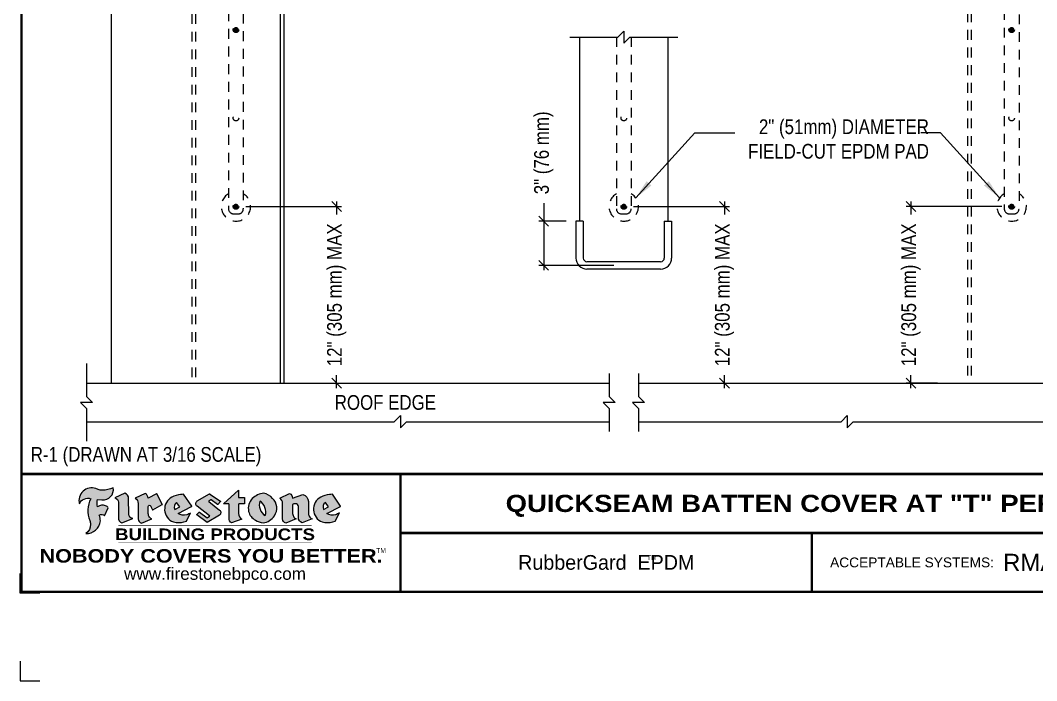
# Model space of a CAD drawing. Header units: inches. Extents: x 233.4 to 253.5, y -265.2 to -248.5.
# Drawn here: x 233.45 to 246.39, y -265.24 to -256.83 of the extents above; entities that cross this region are included whole.
import ezdxf
from ezdxf.enums import TextEntityAlignment as Align

# ---------------------------------------------------------------- set-up
doc = ezdxf.new("R2010")
doc.units = ezdxf.units.IN
doc.header["$MEASUREMENT"] = 0
doc.linetypes.add('HIDDEN2', pattern=[0.1875, 0.125, -0.0625])
doc.layers.get('0').update_dxf_attribs({"linetype": 'CONTINUOUS'})
doc.layers.get('DEFPOINTS').update_dxf_attribs({"linetype": 'CONTINUOUS'})
for name, color, linetype in [('FSBP-ACCESSORY-FIRESTONE', 7, 'CONTINUOUS'), ('FSBP-ANNO-NOTE', 7, 'CONTINUOUS'), ('FSBP-MEMBRANE', 7, 'CONTINUOUS'), ('FSBP-SEALANTS', 1, 'CONTINUOUS'), ('FSBP-TTLB', 7, 'CONTINUOUS'), ('FSBP-TTLB-BORDER', 7, 'CONTINUOUS'), ('FSBP-TTLB-TEXT', 7, 'CONTINUOUS'), ('FSBP-WALL-CURB', 9, 'CONTINUOUS')]:
    doc.layers.add(name, color=color, linetype=linetype)
doc.styles.add('FSBP_ARIAL', font='arial.ttf')
doc.styles.add('FSBP_ARIAL_BOLD', font='')
doc.styles.add('FSBP_ARIAL_NAR', font='ARIALN.TTF')
doc.styles.add('FSBP_BANKGOTHIC', font='bgothm.ttf')
doc.styles.get('FSBP_ARIAL_BOLD').set_extended_font_data('Arial Black')
doc.dimstyles.new('FSBP-DIM', dxfattribs={"dimtxt": 0.1875, "dimasz": 0.125, "dimexe": 0.0625, "dimexo": 0.125, "dimgap": 0.125, "dimtad": 0, "dimdec": 0, "dimzin": 1, "dimdsep": 46, "dimlunit": 4, "dimtxsty": 'FSBP_ARIAL_NAR', "dimblk": 'OBLIQUE', "dimcen": 0.09375, "dimdle": 0.0625, "dimclrd": 256, "dimclre": 256, "dimclrt": 256, "dimadec": 0, "dimazin": 0, "dimtfac": 1, "dimtdec": 0, "dimtmove": 1, "dimatfit": 3, "dimfxl": 1, "dimtolj": 1, "dimtzin": 0, "dimlwd": -1, "dimlwe": -1, "dimarcsym": 0})
doc.dimstyles.new('FSBP-LEADER', dxfattribs={"dimtxt": 0.1875, "dimasz": 0.25, "dimexe": 0.0625, "dimexo": 0.125, "dimgap": 0.125, "dimtad": 0, "dimtih": 1, "dimtoh": 1, "dimdec": 4, "dimzin": 0, "dimdsep": 46, "dimlunit": 4, "dimtxsty": 'FSBP_ARIAL_NAR', "dimcen": 0.09375, "dimclrd": 256, "dimclre": 256, "dimclrt": 256, "dimadec": 0, "dimazin": 0, "dimtfac": 1, "dimtdec": 4, "dimtofl": 0, "dimtmove": 0, "dimatfit": 3, "dimfxl": 1, "dimtolj": 1, "dimtzin": 0, "dimlwd": -1, "dimlwe": -1, "dimarcsym": 0})

# ---------------------------------------------------------------- blocks, each defined once
blk = doc.blocks.new('TTLB-EPDM_1')
at = {"layer": 'FSBP-TTLB-TEXT'}
h = blk.add_hatch(color=1, dxfattribs=at)
edge = h.paths.add_edge_path()
edge.add_arc((1.037309769669573, -0.1982514792917306), 0.1319107607348553, 264.0410451462098, 370.3106169565175)
edge.add_arc((1.027551646585694, 0.1214293576525799), 0.3273056962876235, 270.05058356628535, 295.23459397187514, ccw=False)
edge.add_arc((1.022801957313345, -0.06680179986895154), 0.1391656561713503, 249.3281275763668, 272.0749124149863, ccw=False)
edge.add_line((0.9736743133014443, -0.1970076156048179), (0.9474927838574558, -0.1852745150568325))
edge.add_arc((0.8939498971398288, -0.3394262635682071), 0.1631857907024099, 70.84590087378872, 194.3325259843273)
edge.add_arc((0.8444260109029493, -0.4259936440910768), 0.1179914261095279, 70.96950098067128, 156.9641407594482, ccw=False)
edge.add_arc((1.153141409296894, -0.4684497516079468), 0.3110405457095052, 150.3231137483159, 203.2084295854517)
edge.add_arc((0.7562495500622943, -0.6412608153899899), 0.1218587156617311, 0.8849157075190988, 24.34668939894999, ccw=False)
edge.add_arc((0.7493781665697374, -0.6475258110744375), 0.1289731377238325, -58.36655102076742, 3.6216782311386737, ccw=False)
edge.add_arc((0.8256699029544474, -0.5792158350996106), 0.1783301886510354, 267.2205474105585, 354.1381621173521)
edge.add_arc((0.7903121048625305, -0.6011409294291745), 0.212787892960859, 0.9996158580669322, 21.00503380861244)
edge.add_arc((1.01880712263941, -0.5666691048185161), 0.05136395668415847, 40.82117713173261, 125.52727787225791, ccw=False)
edge.add_line((1.057676976260041, -0.5330924682126437), (1.102776947655911, -0.4308018311949837))
edge.add_arc((1.040858222524664, -0.4699705673995949), 0.07326744446031509, 32.31675181867256, 66.31481236598174)
edge.add_arc((1.032262518825329, -0.5063316993097662), 0.1102246948011782, 69.8179132332389, 125.254734720681)
edge.add_arc((1.127708877207287, -0.368959353531244), 0.1659710644737306, 164.1569669952081, 196.5811013160487, ccw=False)
edge.add_line((0.9680425188342383, -0.3236487780942383), (1.023615334387159, -0.3294494641845773))
h = blk.add_hatch(color=1, dxfattribs=at)
edge = h.paths.add_edge_path()
edge.add_line((1.275239419159561, -0.6223407783464694), (1.415345367376062, -0.5660418822574371))
edge.add_arc((1.421019305783958, -0.5090099247487757), 0.05731350411836949, 181.9717871001989, 264.31851000495806, ccw=False)
edge.add_line((1.363739737527226, -0.5109819325197265), (1.363412352251203, -0.3102363679013962))
edge.add_arc((1.294263659668751, -0.3103491388303989), 0.06914878453844908, 0.0934405599591014, 72.42834396969012)
edge.add_line((1.315139561173908, -0.2444268274366692), (1.186839444240604, -0.3024209471341379))
edge.add_arc((1.175246268095289, -0.3585110609420917), 0.05727567197445628, -0.017399788185912257, 78.322067691347, ccw=False)
edge.add_line((1.232521937428658, -0.3585284546236807), (1.232574268422297, -0.555126496687123))
edge.add_arc((1.305699496415486, -0.5558575689677219), 0.07312888236350451, 179.4272023230205, 245.3845503102953)
h = blk.add_hatch(color=1, dxfattribs=at)
edge = h.paths.add_edge_path()
edge.add_line((1.792026821926584, -0.3839679064720229), (1.722158956877934, -0.2518542302253621))
edge.add_arc((1.720119655279638, -0.2529327078887852), 0.002306916790721817, 27.87197133405656, 117.3766794470751)
edge.add_line((1.719058846382097, -0.250884159729182), (1.610638460368705, -0.3070279753467702))
edge.add_arc((1.547088841662962, -0.3061026658494403), 0.06355635479880145, 359.165808011073, 425.8793658831422)
edge.add_line((1.573061729235633, -0.2480956029480268), (1.446879247402876, -0.3051325108639702))
edge.add_arc((1.407812067100189, -0.370357133046621), 0.07602957263902092, -3.441403975725109, 59.07992244284969, ccw=False)
edge.add_line((1.483704536400296, -0.3749210150788969), (1.483704536400296, -0.5723838140635706))
edge.add_arc((1.54053746518044, -0.568254406115083), 0.05698275005415228, 184.1557352478595, 255.3066498366543)
edge.add_line((1.526084036778343, -0.6233736605654059), (1.657291340682093, -0.570650514527486))
edge.add_arc((1.688298576827198, -0.5021390388423987), 0.0752015358480571, 207.5160880841914, 245.649226723163, ccw=False)
edge.add_arc((1.721050197024907, -0.4914488168456328), 0.1093332836229113, 179.4823365255141, 204.5537900001094, ccw=False)
edge.add_line((1.611721375809452, -0.4904610114968335), (1.611721375809452, -0.4126404716788983))
edge.add_arc((1.628589765097195, -0.414159299036043), 0.01693662875851176, 28.356188110622725, 174.8549701683585, ccw=False)
edge.add_arc((1.627340435522395, -0.4197189881350504), 0.02111886817708033, 22.216893572439517, 40.10213956426492, ccw=False)
edge.add_line((1.646891420738257, -0.4117336534413738), (1.666638796144639, -0.4549750258192233))
edge.add_arc((1.668737246926742, -0.4540167099035481), 0.002306916790685496, 204.545128184284, 299.6323508190091)
edge.add_line((1.669877862091766, -0.4560219186518992), (1.791128135493295, -0.3870515928837648))
edge.add_line((1.791128135493295, -0.3870515928837648), (1.792026821926584, -0.3839679064720229))
h = blk.add_hatch(color=1, dxfattribs=at)
h.paths.add_polyline_path([(2.063388732080512, -0.2583237030618903, 0.02524281661523788), (2.025024361750752, -0.2610532129309178, 0.1213611957758757), (1.901773912052249, -0.3008158885520373, 0.6151668103976068), (1.93274136141747, -0.6099060679591872, 0.05306812109568645), (1.967936229862175, -0.617865745600497, 0.1150932231766138), (2.099126721549737, -0.5994933789882708), (2.151195569562105, -0.4944891916583316, -0.08755405562188731), (2.104230609512001, -0.5187113292177372, -0.265591761123442), (1.992692314386659, -0.5010701623316862), (2.165347897647223, -0.4141184325909109, 0.4518949533370738), (2.166222728871162, -0.4107679608846269)])
h.paths.add_polyline_path([(2.014217313945437, -0.4188965037300676), (1.951113654018855, -0.4515330109460507, -0.3720533890450154), (1.973177450672722, -0.3607130665457561)], flags=16)
h = blk.add_hatch(color=1, dxfattribs=at)
edge = h.paths.add_edge_path()
edge.add_arc((2.260407392426802, -0.3775796671688782), 0.04152450223225729, 123.20805433950699, 232.2027298779723, ccw=False)
edge.add_line((2.237665217914071, -0.3428366421988329), (2.393535971665983, -0.2540943745380986))
edge.add_arc((2.394677353533142, -0.2560991469722482), 0.002306916790741334, 55.64644466176611, 119.65426054492559, ccw=False)
edge.add_line((2.395979141996861, -0.2541946229174954), (2.531809646140459, -0.3470380726374032))
edge.add_arc((2.530468902927946, -0.3489153772789875), 0.002306916790700397, -42.731101238422525, 54.4661353739603, ccw=False)
edge.add_line((2.532163440279987, -0.3504807552658491), (2.498457913851155, -0.3869673252714421))
edge.add_arc((2.496763376499139, -0.3854019472845934), 0.002306916790672934, 233.7527076894875, 317.26889876138785, ccw=False)
edge.add_line((2.495399362263356, -0.38726241234572), (2.413849913492982, -0.3274738082119626))
edge.add_arc((2.412485899257181, -0.3293342732731342), 0.002306916790720064, 53.75270768979358, 124.4135619297835)
edge.add_line((2.41118211687575, -0.3274311136421062), (2.382933981293377, -0.346782838468144))
edge.add_arc((2.38423776367478, -0.3486859980991606), 0.002306916790694898, 124.4135619293799, 231.8459020253626)
edge.add_line((2.382812599816248, -0.3505000469010184), (2.519899969301207, -0.4581994452042721))
edge.add_arc((2.494247019847682, -0.4908523236374461), 0.04152450223225742, -55.21225898295222, 51.84590202520428, ccw=False)
edge.add_line((2.517938320565804, -0.5249552055672808), (2.364434947484597, -0.6179520922513717))
edge.add_arc((2.36323960192349, -0.6159790200102006), 0.002306916790726996, 233.2955624372927, 301.20872157023314, ccw=False)
edge.add_line((2.361860787187538, -0.6178285429225383), (2.231266621301074, -0.5204709167214361))
edge.add_arc((2.232647938930649, -0.5186232623475259), 0.002306916790697672, 135.5134179846393, 233.21798691998708, ccw=False)
edge.add_line((2.231002150870836, -0.5170067083764565), (2.262839375599356, -0.4845937328397696))
edge.add_arc((2.264485163659225, -0.4862102868108537), 0.002306916790748497, 53.0352839999411, 135.513417985369, ccw=False)
edge.add_line((2.265872365996302, -0.4843670465239001), (2.361834678328762, -0.5565872257804898))
edge.add_arc((2.363221880665761, -0.5547439854936304), 0.002306916790627066, 233.0352840000685, 302.2362632414394)
edge.add_line((2.36445241715569, -0.5566953042850713), (2.39428499383348, -0.5378823484768844))
edge.add_arc((2.393054457343549, -0.5359310296853765), 0.002306916790685166, 302.2362632406177, 412.2027298768422)
edge.add_line((2.394468296066179, -0.5341081404551886), (2.234958295420142, -0.4103916733127022))
h = blk.add_hatch(color=1, dxfattribs=at)
edge = h.paths.add_edge_path()
edge.add_line((2.763460561272041, -0.2072496393923444), (2.763460561272041, -0.2969520779963801))
edge.add_arc((2.765767478062699, -0.2969520779963943), 0.00230691679065842, 179.9999999996471, 269.9999999996471)
edge.add_line((2.765767478062685, -0.2992589947870528), (2.835417693520355, -0.2992589947870528))
edge.add_arc((2.835417693520355, -0.3015659115777538), 0.002306916790701052, 0, 90, ccw=False)
edge.add_line((2.837724610311056, -0.3015659115777538), (2.837724610311056, -0.3790761307453892))
edge.add_arc((2.83541769352037, -0.3790761307453749), 0.002306916790686842, 269.99999999964706, 359.99999999964706, ccw=False)
edge.add_line((2.835417693520355, -0.3813830475360618), (2.765767478062685, -0.3813830475360618))
edge.add_arc((2.765767478062699, -0.3836899643267202), 0.00230691679065842, 90.00000000035294, 180.0000000003529)
edge.add_line((2.763460561272041, -0.3836899643267344), (2.763460561272041, -0.5033995910642801))
edge.add_arc((2.836735953378943, -0.5071368822038516), 0.07337063740681413, 177.0802527808789, 245.3249543133826)
edge.add_line((2.806105814540615, -0.5738080530967267), (2.674529557384915, -0.6226036013049594))
edge.add_arc((2.708610405062069, -0.564298408791804), 0.06753517344606039, 177.0345319916277, 239.6926428024901, ccw=False)
edge.add_line((2.641165668230087, -0.560804539009709), (2.641165668230087, -0.3836899643267344))
edge.add_arc((2.638858751439429, -0.3836899643267202), 0.00230691679065842, 359.9999999996471, 449.999999999647)
edge.add_line((2.638858751439443, -0.3813830475360618), (2.572857950769389, -0.3813830475360618))
edge.add_line((2.572857950769389, -0.3813830475360618), (2.763460561272041, -0.2072496393923444))
h = blk.add_hatch(color=1, dxfattribs=at)
edge = h.paths.add_edge_path(flags=16)
edge.add_arc((2.940363509127394, -0.4847985213681437), 0.1684614578629418, 344.5558804047865, 417.0140046669545)
edge.add_arc((3.194458079644619, -0.3883534532477785), 0.1684614578629414, 164.5558804047864, 237.0140046669546)
edge = h.paths.add_edge_path()
edge.add_arc((3.069375116502199, -0.4399344555144872), 0.1828726885096673, 136.0914512150047, 191.213418978326)
edge.add_arc((3.064939550433406, -0.4318234379590333), 0.1803148804748503, 194.0167254156723, 240.6663730831859)
edge.add_arc((3.098047041778981, -0.3845058757092554), 0.2378525180183701, 239.2975390661776, 264.2889872773176)
edge.add_arc((3.04884478212623, -0.4190232383793012), 0.203760689247156, 277.1986764832036, 326.503572961274)
edge.add_arc((3.077739326803546, -0.4341046616465112), 0.171374865791709, 325.3768876809902, 406.3828327799087)
edge.add_arc((3.011839488065919, -0.4896144380417797), 0.2571945645850002, 44.28462553519766, 73.82901434867304)
edge.add_arc((3.117152499586992, -0.4983433120546693), 0.2579560664039132, 97.50292863483666, 134.1039137579027)
h = blk.add_hatch(color=1, dxfattribs=at)
edge = h.paths.add_edge_path()
edge.add_line((3.322690228557462, -0.5721896537377091), (3.322690228557462, -0.3749210150788969))
edge.add_arc((3.246797759257384, -0.3703571330465745), 0.076029572638996, 356.5585960242387, 419.0799224428129)
edge.add_line((3.285864939560099, -0.3051325108639702), (3.412047421392799, -0.2480956029480268))
edge.add_arc((3.386074533820159, -0.3061026658494941), 0.06355635479883807, 0.3962622833877276, 65.87936588318718, ccw=False)
edge.add_line((3.449629368605429, -0.3056631084210863), (3.580526418688805, -0.2593848434574539))
edge.add_arc((3.555744121700958, -0.3530904070730321), 0.09692726601172152, 2.366977007666776, 75.18615851992018, ccw=False)
edge.add_line((3.652588689330287, -0.3490873311063041), (3.652588689330287, -0.4883770011386872))
edge.add_arc((3.761877549389556, -0.4914934052703811), 0.1093332836229047, 178.3666365323574, 204.5537900000422)
edge.add_arc((3.729125929191727, -0.5021836272670953), 0.07520153584796169, 207.5160880841711, 245.2240541443093)
edge.add_line((3.697611150971852, -0.5704631245385627), (3.572585913552643, -0.6207021253773775))
edge.add_arc((3.59534718600759, -0.5526356419907701), 0.07177131519198746, 180.3328587115751, 251.51018566665869, ccw=False)
edge.add_line((3.523577081955409, -0.5530525936986663), (3.523577081955409, -0.4153032515383615))
edge.add_arc((3.486319529276879, -0.4148773504126441), 0.0372599868942854, 359.3450650296066, 449.0500281941028)
edge.add_arc((3.482769874121713, -0.4419622099033496), 0.06447454900600783, 86.29402372314017, 119.8211331593848)
edge.add_line((3.450707067966732, -0.3860252459975726), (3.450707067966732, -0.4904610114968335))
edge.add_arc((3.560035889182251, -0.491448816845647), 0.1093332836229751, 179.4823365255069, 204.5537900001023)
edge.add_arc((3.527284268984408, -0.5021390388424952), 0.07520153584796385, 207.5160880841699, 245.6492267231416)
edge.add_line((3.496277032839316, -0.570650514527486), (3.365069728935509, -0.6233736605654059))
edge.add_arc((3.37950248606194, -0.5682868177318081), 0.05694615642555727, 183.9298782390169, 255.318496325343, ccw=False)
h = blk.add_hatch(color=1, dxfattribs=at)
h.paths.add_polyline_path([(3.957695472291277, -0.2583237030618903, 0.02524281661523822), (3.919331101961575, -0.2610532129309178, 0.1085638477195505), (3.807890832595604, -0.2939221658134414, 0.6425897848490651), (3.827048101628293, -0.6099060679591872, 0.05306812109569052), (3.862242970072884, -0.617865745600497, 0.1150932231766133), (3.993433461760503, -0.5994933789882708), (4.045502309772871, -0.4944891916583316, -0.08755405562189084), (3.998537349722767, -0.5187113292177372, -0.2655917611234366), (3.886999054597368, -0.5010701623316862), (4.059654637857989, -0.4141184325909109, 0.4518949533370731), (4.060529469081928, -0.4107679608846269)])
h.paths.add_polyline_path([(3.90852405415626, -0.4188965037300676), (3.845420394229677, -0.4515330109460507, -0.3720533890450147), (3.867484190883488, -0.3607130665457561)], flags=16)
at = {"layer": 'DEFPOINTS', "color": 1}
blk.add_lwpolyline([(0.234375, -1.515625), (-0.015625, -1.515625), (-0.015625, -1.265625)], dxfattribs=at)
at = {"layer": 'DEFPOINTS', "linetype": 'Continuous', "ltscale": 1.75}
blk.add_lwpolyline([(-0.015625, -2.380833333333342), (-0.015625, -2.630833333333342), (0.234375, -2.630833333333342)], dxfattribs=at)
at = {"layer": 'FSBP-TTLB', "const_width": 0.03125}
for points in [[(0, 0), (0, -1.5), (20, -1.5), (20, 0), (0, 0)], [(4.825208527206769, 0), (4.825208527206769, -0.75)], [(4.825208527206769, -0.75), (15.84028770518938, -0.75)], [(4.825208527206769, -0.75), (4.825208527206769, -1.5)]]:
    blk.add_lwpolyline(points, dxfattribs=at)
at = {"layer": 'FSBP-TTLB-BORDER', "const_width": 0.03125}
blk.add_lwpolyline([(20, 0), (20, 13), (0, 13), (0, 0)], dxfattribs=at)
at = {"layer": 'FSBP-TTLB-TEXT', "color": 1}
blk.add_line((0.7358432058323388, -0.379822754145593), (0.7358432058323388, -0.379822754145593), dxfattribs=at)
for points in [[(1.023615323725323, -0.3294494630716969, 0.5000510906601082), (1.167090420776901, -0.1746414942047778, -0.1103304102359608), (1.027840608309816, -0.2058762110801382, -0.09957876667165425), (0.9736743133014443, -0.1970076156048179), (0.9474927838574558, -0.1852745150568325, 0.5978159689075124), (0.7358432058323388, -0.379822754145593, -0.3938834584182213), (0.8828996422548698, -0.3144510229727047, 0.2349406564350952), (0.86727108227484, -0.5910237178633082, -0.1027304183841549), (0.8780937320133262, -0.6393788197974146, -0.2772692352614086), (0.8170223912655956, -0.7573362346216896, 0.3985429150902959), (1.003067614090241, -0.5974286950643517, 0.0875124847930418), (0.9889600163401155, -0.5248671157293501, -0.3874031597924062), (1.057676976260041, -0.5330924682126437), (1.102776947655911, -0.4308018311949837, 0.1494423498871741), (1.07029056398062, -0.4028746979725923, 0.2467195073738216), (0.9686394281704906, -0.4163228904100862, -0.1424285161541127), (0.9680425188342383, -0.3236487780942383), (1.023615334387159, -0.3294494641845773)], [(2.166222728871162, -0.4107679608846269), (2.063388732080512, -0.2583237030618903, 0.02524281661523788), (2.025024361750752, -0.2610532129309178, 0.1085638477195265), (1.913584092384895, -0.2939221658134414, 0.6425897848491228), (1.93274136141747, -0.6099060679591872, 0.05306812109568648), (1.967936229862175, -0.617865745600497, 0.1150932231766137), (2.099126721549737, -0.5994933789882708), (2.151195569562105, -0.4944891916583316, -0.0875540556218873), (2.104230609512001, -0.5187113292177372, -0.2655917611234418), (1.992692314386659, -0.5010701623316862), (2.165347897647223, -0.4141184325909109)], [(2.763460561272041, -0.2072496393923444), (2.763460561272041, -0.2969520779963801, 0.4142135623730958), (2.765767478062685, -0.2992589947870528), (2.835417693520355, -0.2992589947870528, -0.414213562373095), (2.837724610311056, -0.3015659115777538), (2.837724610311056, -0.3790761307453892, -0.4142135623730938), (2.835417693520355, -0.3813830475360618), (2.765767478062685, -0.3813830475360618, 0.4142135623730958), (2.763460561272041, -0.3836899643267344), (2.763460561272041, -0.5033995910642801, 0.3068985753588853), (2.806105814540615, -0.5738080530967267), (2.674529557384915, -0.6226036013049594, -0.2804194150632976), (2.641165668230087, -0.560804539009709), (2.641165668230087, -0.3836899643267344, 0.414213562373095), (2.638858751439443, -0.3813830475360618), (2.572857950769389, -0.3813830475360618), (2.763460561272041, -0.2072496393923444)], [(4.060529469081928, -0.4107679608846269), (3.957695472291277, -0.2583237030618903, 0.02524281661523788), (3.919331101961575, -0.2610532129309178, 0.1085638477195265), (3.807890832595604, -0.2939221658134414, 0.6425897848491228), (3.827048101628293, -0.6099060679591872, 0.05306812109568648), (3.862242970072884, -0.617865745600497, 0.1150932231766137), (3.993433461760503, -0.5994933789882708), (4.045502309772871, -0.4944891916583316, -0.0875540556218873), (3.998537349722767, -0.5187113292177372, -0.2655917611234418), (3.886999054597368, -0.5010701623316862), (4.059654637857989, -0.4141184325909109)], [(4.059654637857989, -0.4141184325909109, 0.4518949533370731), (4.060529469081928, -0.4107679608846269, 0.4518949533370731)]]:
    blk.add_lwpolyline(points, format="xyb", dxfattribs=at)
for points in [[(1.275239419159561, -0.6223407783464694), (1.415345367376062, -0.5660418822574371, -0.3756100036733062), (1.363739737527226, -0.5109819325197265), (1.363412352251203, -0.3102363679013962, 0.3265360292958048), (1.315139561173908, -0.2444268274366692), (1.186839444240604, -0.3024209471341379, -0.3557863980845349), (1.232521937428658, -0.3585284546236807), (1.232574268422297, -0.555126496687123, 0.2960110723418457)], [(1.792026821926584, -0.3839679064720229), (1.722158956877934, -0.2518542302253621, 0.4116839150163434), (1.719058846382097, -0.250884159729182), (1.610638460368705, -0.3070279753467702, 0.2996033003794034), (1.573061729235633, -0.2480956029480268), (1.446879247402876, -0.3051325108639702, -0.2797757560995365), (1.483704536400296, -0.3749210150788969), (1.483704536400296, -0.5723838140635706, 0.320828638474519), (1.526084036778343, -0.6233736605654059), (1.657291340682093, -0.570650514527486, -0.1679398621276611), (1.621603752698661, -0.5368819723450571, -0.1098333365370753), (1.611721375809452, -0.4904610114968335), (1.611721375809452, -0.4126404716788983, -0.743334502655012), (1.64349420176768, -0.4061152228778298, -0.07819791644735608), (1.646891420738257, -0.4117336534413738), (1.666638796144639, -0.4549750258192233, 0.4404648714563479), (1.669877862091766, -0.4560219186518992), (1.791128135493295, -0.3870515928837648)], [(2.234958295420142, -0.4103916733127022, -0.5150044486718882), (2.237665217914071, -0.3428366421988329), (2.393535971665983, -0.2540943745380986, -0.2867822934100265), (2.395979141996861, -0.2541946229174954), (2.531809646140459, -0.3470380726374032, -0.4515027974650387), (2.532163440279987, -0.3504807552658491), (2.498457913851155, -0.3869673252714421, -0.3814439164929681), (2.495399362263356, -0.38726241234572), (2.413849913492982, -0.3274738082119626, 0.3184718635035665), (2.41118211687575, -0.3274311136421062), (2.382933981293377, -0.346782838468144, 0.5064094529656681), (2.382812599816248, -0.3505000469010184), (2.519899969301207, -0.4581994452042721, -0.5043597839115849), (2.517938320565804, -0.5249552055672808), (2.364434947484597, -0.6179520922513717, -0.3053163970316367), (2.361860787187538, -0.6178285429225383), (2.231266621301074, -0.5204709167214361, -0.4541703869768119), (2.231002150870836, -0.5170067083764565), (2.262839375599356, -0.4845937328397696, -0.3762644290664977), (2.265872365996302, -0.4843670465239001), (2.361834678328762, -0.5565872257804898, 0.3114700032088108), (2.36445241715569, -0.5566953042850713), (2.39428499383348, -0.5378823484768844, 0.520381097387146), (2.394468296066179, -0.5341081404551886)], [(2.937624918725987, -0.3131105398334029, 0.2452625673097023), (2.889993533867141, -0.4754966266250307, 0.2064059665179019), (2.976604338974084, -0.5890186876871866, 0.1094800500670344), (3.074378098474654, -0.6211778035979165, 0.2185147641853038), (3.218764944843201, -0.5314757029352819, 0.3689489483072479), (3.195959963110113, -0.3100352223135445, 0.1296305888694145), (3.0834694040758, -0.242595816912754, 0.1610736375384317)], [(3.322690228557462, -0.5721896537377091), (3.322690228557462, -0.3749210150788969, 0.2797757560995341), (3.285864939560099, -0.3051325108639702), (3.412047421392799, -0.2480956029480268, -0.2937618496109166), (3.449629368605429, -0.3056631084210863), (3.580526418688805, -0.2593848434574539, -0.3288760160581939), (3.652588689330287, -0.3490873311063041), (3.652588689330287, -0.4883770011386872, 0.114762897203527), (3.662431105063263, -0.536926560769686, 0.166032965990522), (3.697611150971852, -0.5704631245385627), (3.572585913552643, -0.6207021253773775, -0.3209557512194564), (3.523577081955409, -0.5530525936986663), (3.523577081955409, -0.4153032515383615, 0.4127061514896111), (3.48693727661589, -0.3776224848030694, 0.1473421876160361), (3.450707067966732, -0.3860252459975726), (3.450707067966732, -0.4904610114968335, 0.1098333365370753), (3.460589444855941, -0.5368819723450855, 0.1679398621276611), (3.496277032839316, -0.570650514527486), (3.365069728935509, -0.6233736605654059, -0.3219729545308964), (3.322690228557462, -0.5721896537377091, 29.1476284739)], [(1.951113654018855, -0.4515330109460507), (2.014217313945437, -0.4188965037300676), (1.973177450672722, -0.3607130665457561, 0.3720533890450154)], [(3.10274193015772, -0.5296595419651595, 0.3271311138286319), (3.032079658614293, -0.3434924326507627, 0.3271311138286322)], [(3.845420394229677, -0.4515330109460507), (3.90852405415626, -0.4188965037300676), (3.867484190883488, -0.3607130665457561, 0.3720533890450154)]]:
    blk.add_lwpolyline(points, format="xyb", close=True, dxfattribs=at)
at = {"layer": 'FSBP-TTLB-TEXT'}
for points, const_width in [([(1.233926579809207, -0.6584455781731435), (3.691229482685259, -0.6584455781731577)], 0.0078125), ([(10.06152282927678, -0.75), (10.06152282927678, -1.5)], 0.03125), ([(1.233926579809207, -0.8761560960495984), (3.691229482685259, -0.8761560960495842)], 0.0078125)]:
    blk.add_lwpolyline(points, dxfattribs=dict(at, const_width=const_width))
at = {"layer": 'FSBP-TTLB-TEXT', "color": 1}
for centre, start, end in [((1.789987520328282, -0.3850463841354355), 299.6323508193319, 27.87197133380463), ((2.164310260790558, -0.412058050385383), 296.7304547840455, 34.00233684987403)]:
    blk.add_arc(centre, 0.00230691679068068, start, end, dxfattribs=at)
at = {"layer": 'FSBP-TTLB-TEXT', "lineweight": 18, "style": 'FSBP_ARIAL_BOLD'}
blk.add_text('BUILDING PRODUCTS', height=0.1484375, dxfattribs=at).set_placement((2.462578031247233, -0.7673008371113639), align=Align.MIDDLE_CENTER)
at = {"layer": 'FSBP-TTLB-TEXT', "color": 1}
for s, height, style, p in [('NOBODY COVERS YOU BETTER.', 0.171875, 'FSBP_ARIAL_BOLD', (2.412604263603384, -1.041650450587369)), ('TM', 0.0625, 'FSBP_BANKGOTHIC', (4.576671173373001, -0.9725745042934193))]:
    blk.add_text(s, height=height, dxfattribs=dict(at, style=style)).set_placement(p, align=Align.MIDDLE_CENTER)
at = {"layer": 'FSBP-TTLB-TEXT'}
for s, height, style, p in [('RubberGard  EPDM', 0.1875, 'FSBP_BANKGOTHIC', (7.443365678241776, -1.125)), ('TM', 0.0625, 'FSBP_BANKGOTHIC', (8.023397742165457, -1.062518816683806)), ('www.firestonebpco.com', 0.15625, 'FSBP_ARIAL', (2.462578031247233, -1.268657306740124))]:
    blk.add_text(s, height=height, dxfattribs=dict(at, style=style)).set_placement(p, align=Align.MIDDLE_CENTER)
at = {"layer": 'FSBP-TTLB-TEXT', "style": 'FSBP_ARIAL'}
blk.add_text('ACCEPTABLE SYSTEMS:', height=0.125, dxfattribs=at).set_placement((10.29281281591562, -1.125), align=Align.MIDDLE_LEFT)
at = {"layer": 'FSBP-TTLB-TEXT'}
for tag, height, style, p in [('MAXIMUM_WARRANTY', 0.1875, 'FSBP_ARIAL_BOLD', (18.03987100774941, 0.2240244307510579)), ('ACCPT_SYSTEMS', 0.21875, 'FSBP_ARIAL', (12.49438170418193, -1.125))]:
    blk.add_attdef(tag, text='', height=height, dxfattribs=dict(at, style=style)).set_placement(p, align=Align.MIDDLE_LEFT)
for tag, height, style, p in [('DETAIL_DESCP_LINE_1', 0.21875, 'FSBP_ARIAL_BOLD', (10.33118450231211, -0.3736318192489421)), ('ISSUE_REV_DATE', 0.21875, 'FSBP_ARIAL', (16.84069633627263, -0.7282559425942452)), ('DETAIL_NUMBER', 0.4375, 'FSBP_ARIAL', (18.91941590748775, -0.8931630692489421))]:
    blk.add_attdef(tag, text='', height=height, dxfattribs=dict(at, style=style)).set_placement(p, align=Align.MIDDLE_CENTER)
blk = doc.blocks.new('_OBLIQUE')
at = {"color": 0, "linetype": 'ByBlock'}
blk.add_line((-0.5, -0.5), (0.5, 0.5), dxfattribs=at)
blk = doc.blocks.new('*D6')
at = {"layer": 'DEFPOINTS', "color": 0, "transparency": 16777216}
for p in [(236.1916716077557, -259.1989569630796), (237.009241665283, -261.4489569630796), (237.4738953416152, -261.4489569630796)]:
    blk.add_point(p, dxfattribs=at)
at = {"layer": 'FSBP-ANNO-NOTE', "transparency": 16777216}
for p, q in [((237.4738953416152, -259.1364569630796), (237.4738953416152, -259.3016172632161)), ((236.3166716077557, -259.1989569630796), (237.5363953416152, -259.1989569630796)), ((237.4738953416152, -261.5114569630796), (237.4738953416152, -261.3462966629432)), ((237.134241665283, -261.4489569630796), (237.5363953416152, -261.4489569630796))]:
    blk.add_line(p, q, dxfattribs=at)
at = {"layer": 'FSBP-ANNO-NOTE', "transparency": 16777216, "xscale": 0.125, "yscale": 0.125, "zscale": 0.125}
for p, rotation in [((237.4738953416152, -259.1989569630796), 90), ((237.4738953416152, -261.4489569630796), 270)]:
    blk.add_blockref('_OBLIQUE', p, dxfattribs=dict(at, rotation=rotation))
at = {"layer": 'FSBP-ANNO-NOTE', "transparency": 16777216, "insert": (237.4738953416152, -260.3239569630796), "char_height": 0.1875, "attachment_point": 5, "rotation": 90, "style": 'FSBP_ARIAL_NAR'}
blk.add_mtext('\\A1;12" (305 mm) MAX', dxfattribs=at)
blk = doc.blocks.new('*D7')
at = {"layer": 'DEFPOINTS', "color": 0, "transparency": 16777216}
for p in [(241.1291716077558, -259.1989569630796), (241.9467416652832, -261.4489569630796), (242.4113953416153, -261.4489569630796)]:
    blk.add_point(p, dxfattribs=at)
at = {"layer": 'FSBP-ANNO-NOTE', "transparency": 16777216}
for p, q in [((242.4113953416153, -259.1364569630796), (242.4113953416153, -259.3016172632161)), ((241.2541716077558, -259.1989569630796), (242.4738953416153, -259.1989569630796)), ((242.4113953416153, -261.5114569630796), (242.4113953416153, -261.3462966629432)), ((242.0717416652832, -261.4489569630796), (242.4738953416153, -261.4489569630796))]:
    blk.add_line(p, q, dxfattribs=at)
at = {"layer": 'FSBP-ANNO-NOTE', "transparency": 16777216, "xscale": 0.125, "yscale": 0.125, "zscale": 0.125}
for p, rotation in [((242.4113953416153, -259.1989569630796), 90), ((242.4113953416153, -261.4489569630796), 270)]:
    blk.add_blockref('_OBLIQUE', p, dxfattribs=dict(at, rotation=rotation))
at = {"layer": 'FSBP-ANNO-NOTE', "transparency": 16777216, "insert": (242.4113953416154, -260.3239569630796), "char_height": 0.1875, "attachment_point": 5, "rotation": 90, "style": 'FSBP_ARIAL_NAR'}
blk.add_mtext('\\A1;12" (305 mm) MAX', dxfattribs=at)
blk = doc.blocks.new('*D8')
at = {"layer": 'DEFPOINTS', "color": 0, "transparency": 16777216}
for p in [(246.0666716077558, -259.1989569630796), (244.7844478738962, -261.4489569630796), (245.2491015502284, -261.4489569630796)]:
    blk.add_point(p, dxfattribs=at)
at = {"layer": 'FSBP-ANNO-NOTE', "transparency": 16777216}
for p, q in [((244.7844478738962, -259.1364569630796), (244.7844478738962, -259.3016172632161)), ((245.9416716077558, -259.1989569630796), (244.7219478738962, -259.1989569630796)), ((244.7844478738962, -261.5114569630796), (244.7844478738962, -261.3462966629432)), ((245.1241015502284, -261.4489569630796), (244.7219478738962, -261.4489569630796))]:
    blk.add_line(p, q, dxfattribs=at)
at = {"layer": 'FSBP-ANNO-NOTE', "transparency": 16777216, "xscale": 0.125, "yscale": 0.125, "zscale": 0.125}
for p, rotation in [((244.7844478738962, -259.1989569630796), 90), ((244.7844478738962, -261.4489569630796), 270)]:
    blk.add_blockref('_OBLIQUE', p, dxfattribs=dict(at, rotation=rotation))
at = {"layer": 'FSBP-ANNO-NOTE', "transparency": 16777216, "insert": (244.7844478738962, -260.3239569630796), "char_height": 0.1875, "attachment_point": 5, "rotation": 90, "style": 'FSBP_ARIAL_NAR'}
blk.add_mtext('\\A1;12" (305 mm) MAX', dxfattribs=at)
blk = doc.blocks.new('*D5')
at = {"layer": 'DEFPOINTS', "color": 0, "transparency": 16777216}
for p in [(240.5197966077558, -259.3864569630796), (240.1100752148772, -259.9489569630796), (241.1291716077558, -259.9489569630796)]:
    blk.add_point(p, dxfattribs=at)
at = {"layer": 'FSBP-ANNO-NOTE', "transparency": 16777216}
for p, q in [((240.1100752148772, -259.1580745945317), (240.1100752148772, -259.3864569630796)), ((240.3947966077558, -259.3864569630796), (240.0475752148772, -259.3864569630796)), ((240.1100752148772, -259.3239569630796), (240.1100752148772, -260.0114569630796)), ((241.0041716077558, -259.9489569630796), (240.0475752148772, -259.9489569630796))]:
    blk.add_line(p, q, dxfattribs=at)
at = {"layer": 'FSBP-ANNO-NOTE', "transparency": 16777216, "xscale": 0.125, "yscale": 0.125, "zscale": 0.125}
for p, rotation in [((240.1100752148772, -259.3864569630796), 90), ((240.1100752148772, -259.9489569630796), 270)]:
    blk.add_blockref('_OBLIQUE', p, dxfattribs=dict(at, rotation=rotation))
at = {"layer": 'FSBP-ANNO-NOTE', "transparency": 16777216, "insert": (240.1100752148772, -258.5164264021715), "char_height": 0.1875, "attachment_point": 5, "rotation": 90, "style": 'FSBP_ARIAL_NAR'}
blk.add_mtext('\\A1;3" (76 mm)', dxfattribs=at)

msp = doc.modelspace()

# ---------------------------------------------------------------- linework, layer by layer
at = {"layer": 'FSBP-ACCESSORY-FIRESTONE', "linetype": 'HIDDEN2'}
for p, q in [((245.9729216077561, -250.3996080079795), (245.9729216077561, -259.2302069630797)), ((246.160421607756, -250.4528423680479), (246.1604216077559, -259.2302069630797)), ((236.0979216077559, -250.8641152205451), (236.097921607756, -259.2302069630796)), ((236.2854216077556, -250.8939120806136), (236.2854216077557, -259.2302069630796)), ((241.0354216077559, -257.0427069630798), (241.0354216077559, -259.2302069630797)), ((241.2229216077558, -257.0427069630796), (241.2229216077558, -259.2302069630797)), ((236.160421607756, -259.2927069630796), (236.2229216077557, -259.2927069630796)), ((241.0979216077559, -259.2927069630797), (241.1604216077558, -259.2927069630797)), ((246.0354216077561, -259.2927069630797), (246.0979216077559, -259.2927069630797))]:
    msp.add_line(p, q, dxfattribs=at)
at = {"layer": 'FSBP-ACCESSORY-FIRESTONE', "const_width": 0.03515625}
for points in [[(236.1740934827556, -256.9489569630796, -1), (236.2092497327556, -256.9489569630796, -1)], [(246.0490934827557, -256.9489569630796, -1), (246.0842497327557, -256.9489569630796, -1)], [(236.1740934827556, -259.1989569630796, 1), (236.2092497327556, -259.1989569630796, 1)], [(241.1115934827558, -259.1989569630796, 1), (241.1467497327558, -259.1989569630796, 1)], [(246.0490934827557, -259.1989569630796, 1), (246.0842497327557, -259.1989569630796, 1)]]:
    msp.add_lwpolyline(points, format="xyb", close=True, dxfattribs=at)
at = {"layer": 'FSBP-ACCESSORY-FIRESTONE', "linetype": 'HIDDEN2'}
for centre in [(236.1916716077557, -256.9489569630796), (246.0666716077558, -256.9489569630796), (236.1916716077557, -258.0739569630796), (241.1291716077558, -258.0739569630796), (246.0666716077558, -258.0739569630796), (236.1916716077557, -259.1989569630796), (241.1291716077558, -259.1989569630796), (246.0666716077558, -259.1989569630796)]:
    msp.add_circle(centre, 0.03515625, dxfattribs=at)
for centre, start, end in [((236.160421607756, -259.2302069630796), 180.0000000000005, 270), ((236.2229216077557, -259.2302069630796), 270, 9.66888623164909e-13), ((241.0979216077559, -259.2302069630797), 180.0000000000013, 270), ((241.1604216077558, -259.2302069630797), 270.000000000026, 0), ((246.0354216077561, -259.2302069630797), 180.0000000000005, 270), ((246.0979216077559, -259.2302069630797), 270.000000000026, 359.9999999999989)]:
    msp.add_arc(centre, 0.0625, start, end, dxfattribs=at)
at = {"layer": 'FSBP-MEMBRANE', "linetype": 'HIDDEN2'}
for p, q in [((245.5041716077559, -250.6520385115298), (245.5041716077558, -261.4489569630796)), ((245.5510466077559, -250.6520385115298), (245.5510466077558, -261.4489569630796)), ((235.6291716077558, -251.1236058924309), (235.6291716077557, -261.4489569630796)), ((235.6760466077558, -251.1236058924309), (235.6760466077557, -261.4489569630796))]:
    msp.add_line(p, q, dxfattribs=at)
at = {"layer": 'FSBP-MEMBRANE'}
for p, q in [((236.7541716077558, -251.1236058924309), (236.7541716077557, -261.4489569630796)), ((236.8010466077557, -251.0379054429031), (236.8010466077556, -261.4489569630796)), ((234.6033444041144, -256.1263027384535), (234.6033444041144, -261.4489569630796)), ((240.4416716077557, -257.0427069630797), (241.0524997476874, -257.0427069630798)), ((240.5666716077558, -257.0427069630797), (240.5666716077558, -259.3864569630796)), ((241.1291716077559, -256.9660351030112), (241.0524997476874, -257.0427069630796)), ((241.1291716077559, -256.9660351030112), (241.1291716077559, -257.1193788231481)), ((241.1291716077559, -257.1193788231481), (241.2058434678244, -257.0427069630796)), ((241.2058434678244, -257.0427069630796), (241.8166716077558, -257.0427069630797)), ((241.6916716077558, -257.0427069630797), (241.6916716077558, -259.3864569630796))]:
    msp.add_line(p, q, dxfattribs=at)
at = {"layer": 'FSBP-MEMBRANE', "linetype": 'HIDDEN2'}
for centre in [(236.1916716077557, -259.1989569630796), (241.1291716077558, -259.1989569630796), (246.0666716077558, -259.1989569630796)]:
    msp.add_arc(centre, 0.1875, 119.9999999999654, 59.99999999999667, dxfattribs=at)
at = {"layer": 'FSBP-SEALANTS'}
for p, q in [((240.6135466077558, -259.3864569630796), (240.5197966077558, -259.3864569630796)), ((240.5197966077558, -259.3864569630796), (240.5197966077558, -259.8552069630797)), ((240.6135466077558, -259.3864569630796), (240.6135466077558, -259.8552069630797)), ((241.6447966077558, -259.3864569630796), (241.7385466077558, -259.3864569630796)), ((241.6447966077558, -259.3864569630796), (241.6447966077558, -259.8552069630796)), ((241.7385466077558, -259.3864569630796), (241.7385466077558, -259.8552069630796)), ((241.5979216077558, -259.9020819630796), (240.6604216077558, -259.9020819630796)), ((241.5979216077558, -259.9958319630796), (240.6604216077558, -259.9958319630797))]:
    msp.add_line(p, q, dxfattribs=at)
for centre, radius, start, end in [((240.6604216077558, -259.8552069630796), 0.140625, 179.9999999999996, 270.000000000001), ((240.6604216077558, -259.8552069630796), 0.046875, 179.9999999999996, 270.000000000001), ((241.5979216077558, -259.8552069630796), 0.140625, 270.0000000000012, 359.9999999999996), ((241.5979216077558, -259.8552069630796), 0.046875, 270.0000000000012, 359.9999999999996)]:
    msp.add_arc(centre, radius, start, end, dxfattribs=at)
at = {"layer": 'FSBP-WALL-CURB'}
for p, q in [((240.9416716077559, -261.3239569630796), (240.9416716077559, -261.6172880361916)), ((241.3166716077559, -261.3239569630796), (241.3166716077559, -261.6172880361917)), ((234.2888036473152, -261.4489569630797), (240.9416716077559, -261.4489569630796)), ((241.3166716077559, -261.4489569630796), (247.7042991724499, -261.4489569630795)), ((241.0183434678244, -261.6939598962601), (240.8649997476875, -261.6939598962601)), ((240.8649997476875, -261.6939598962601), (240.9416716077559, -261.7706317563286)), ((241.0183434678244, -261.6939598962601), (240.9416716077559, -261.6172880361916)), ((241.3933434678243, -261.6939598962601), (241.2399997476874, -261.6939598962601)), ((241.2399997476874, -261.6939598962601), (241.3166716077559, -261.7706317563286)), ((241.3933434678243, -261.6939598962601), (241.3166716077559, -261.6172880361917)), ((238.285421607756, -261.8616879128717), (238.2081466911871, -261.9389628294406)), ((238.285421607756, -261.8616879128717), (238.285421607756, -262.0162377460094)), ((240.9416716077559, -261.7706317563286), (240.9416716077559, -262.0639628294406)), ((241.3166716077559, -261.7706317563287), (241.3166716077559, -262.0639628294406)), ((243.9729216077559, -261.8616879128717), (243.8956466911871, -261.9389628294406)), ((243.9729216077559, -261.8616879128717), (243.9729216077559, -262.0162377460094)), ((234.2888036473153, -261.9389628294405), (238.208146691187, -261.9389628294405)), ((238.285421607756, -262.0162377460094), (238.3626965243248, -261.9389628294406)), ((238.3626965243247, -261.9389628294406), (240.9416716077559, -261.9389628294406)), ((241.3166716077559, -261.9389628294406), (243.895646691187, -261.9389628294406)), ((243.9729216077559, -262.0162377460094), (244.0501965243248, -261.9389628294406)), ((244.0501965243247, -261.9389628294406), (247.7042991724497, -261.9389628294406))]:
    msp.add_line(p, q, dxfattribs=at)
msp.add_lwpolyline([(234.2888036473153, -261.1989569630797), (234.2888036473153, -261.6166849796912), (234.3660785638842, -261.6939598962601), (234.2115287307464, -261.6939598962601), (234.2888036473153, -261.7712348128289), (234.2888036473151, -262.1889628294405)], dxfattribs=at)

# ---------------------------------------------------------------- block references
ref = msp.add_blockref('TTLB-EPDM_1', (233.4627011304548, -262.6057045035641))
ref.add_attrib('DETAIL_DESCP_LINE_1', 'QUICKSEAM BATTEN COVER AT "T" PERIMETER', dxfattribs={"layer": 'FSBP-TTLB-TEXT', "height": 0.21875, "style": 'FSBP_ARIAL_BOLD'}).set_placement((243.7938856327669, -262.979336322813), align=Align.MIDDLE_CENTER)
ref.add_attrib('ACCPT_SYSTEMS', 'RMAS', dxfattribs={"layer": 'FSBP-TTLB-TEXT', "height": 0.21875, "style": 'FSBP_ARIAL'}).set_placement((245.9570828346367, -263.7307045035641), align=Align.MIDDLE_LEFT)

# ---------------------------------------------------------------- texts
at = {"layer": 'DEFPOINTS', "style": 'FSBP_ARIAL_NAR'}
msp.add_text('R-1 (DRAWN AT 3/16 SCALE)', height=0.1875, dxfattribs=at).set_placement((233.5798584845293, -262.355704503564), align=Align.MIDDLE_LEFT)
at = {"layer": 'FSBP-ANNO-NOTE', "style": 'FSBP_ARIAL_NAR'}
msp.add_text('ROOF EDGE', height=0.1875, dxfattribs=at).set_placement((238.0941353306427, -261.6939598962601), align=Align.MIDDLE_CENTER)
at = {"layer": 'FSBP-ANNO-NOTE', "insert": (245.0138607636763, -258.0901557502493), "char_height": 0.1875, "attachment_point": 3, "style": 'FSBP_ARIAL_NAR'}
msp.add_mtext_dynamic_manual_height_columns('\\pt0.1875;2" (51mm) DIAMETER FIELD-CUT EPDM PAD', width=2.451408511064074, gutter_width=2.5, heights=[0.5849446624599784], dxfattribs=at)

# ---------------------------------------------------------------- dimensions: what is measured, and where the dimension line sits
at = {"layer": 'FSBP-ANNO-NOTE'}
for base, p1, p2, text, picture, middle in [((240.1100752148772, -259.9489569630796), (240.5197966077558, -259.3864569630796), (241.1291716077558, -259.9489569630796), '3" (76 mm)', '*D5', (240.1100752148772, -258.5164264021715)), ((237.4738953416152, -261.4489569630796), (236.1916716077557, -259.1989569630796), (237.009241665283, -261.4489569630796), '12" (305 mm) MAX', '*D6', (237.4738953416152, -260.3239569630796)), ((242.4113953416153, -261.4489569630796), (241.1291716077558, -259.1989569630796), (241.9467416652832, -261.4489569630796), '12" (305 mm) MAX', '*D7', (242.4113953416154, -260.3239569630796)), ((244.7844478738962, -261.4489569630796), (246.0666716077558, -259.1989569630796), (245.2491015502284, -261.4489569630796), '12" (305 mm) MAX', '*D8', (244.7844478738962, -260.3239569630796))]:
    dim = msp.add_linear_dim(base=base, p1=p1, p2=p2, angle=90, text=text, dimstyle='FSBP-DIM', dxfattribs=at)
    dim.commit()
    dim.dimension.update_dxf_attribs({"geometry": picture, "text_midpoint": middle, "dimtype": 160})

# ---------------------------------------------------------------- leaders
for points in [[(241.2818901507537, -259.0901760059932), (242.0342899117673, -258.2596757190601), (242.5427797261364, -258.2596757190601)], [(245.913953064758, -259.0901760059932), (245.1615533037444, -258.2596757190601), (244.9115533037444, -258.2596757190601)]]:
    msp.add_leader(points, dimstyle='FSBP-LEADER', dxfattribs=at)

doc.saveas('drawing.dxf')
